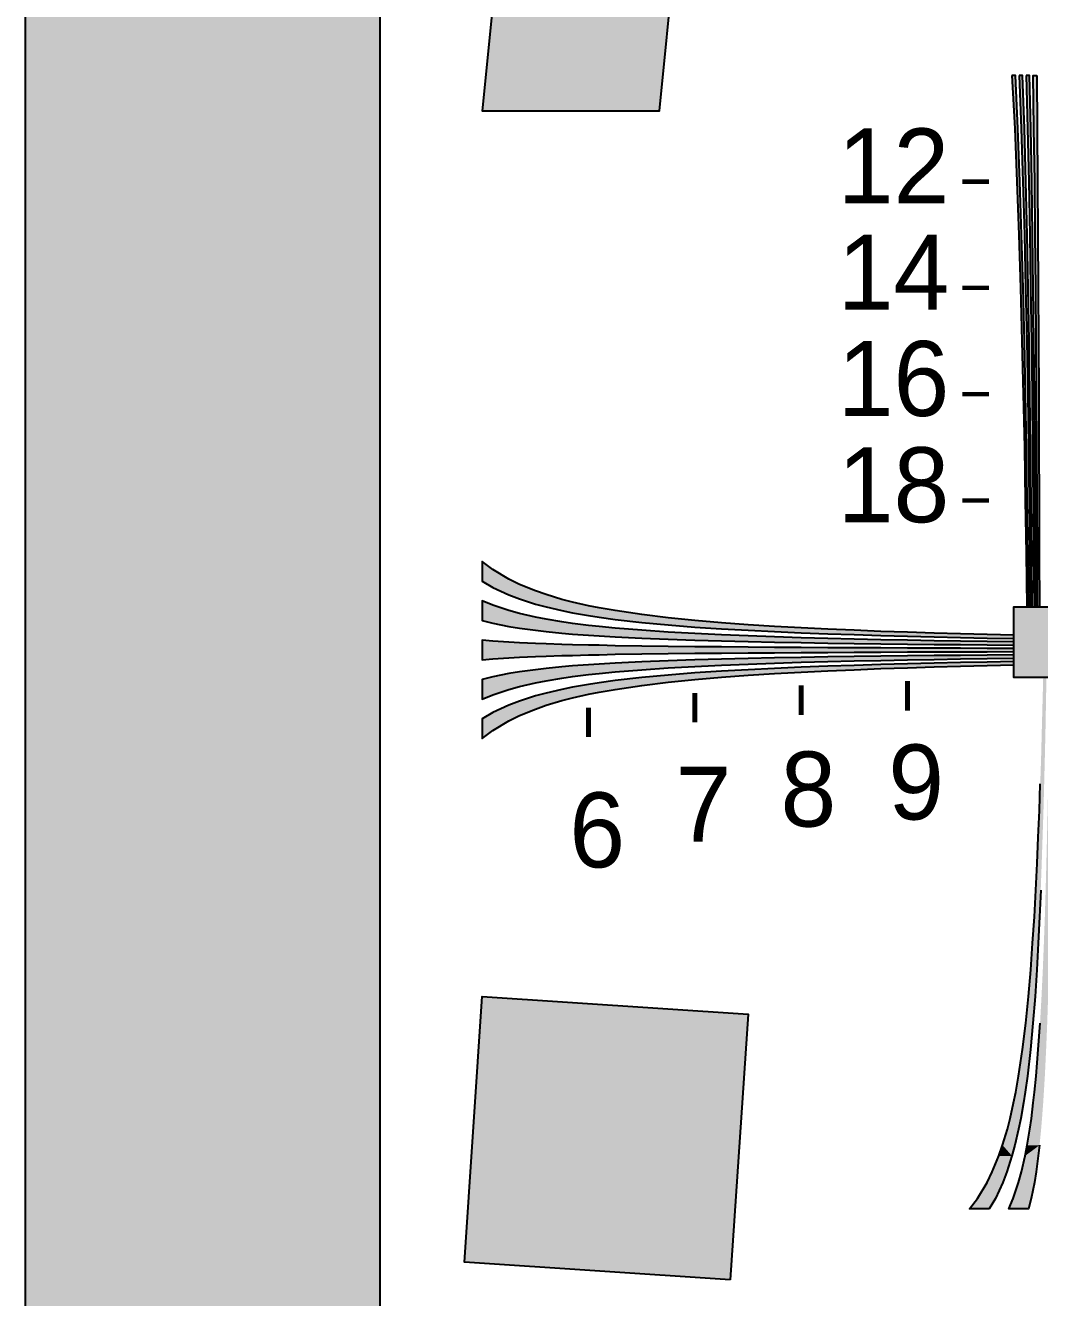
# Model space of a CAD drawing. Header units: millimetres. Extents: x 0 to 1582, y 0 to 984.
# Drawn here: x 0 to 228.9, y 156.2 to 443.5 of the extents above; entities that cross this region are included whole.
import ezdxf

# ---------------------------------------------------------------- set-up
doc = ezdxf.new("R2010")
doc.units = ezdxf.units.MM
for name, color, linetype in [('FRAME', 7, 'Continuous'), ('LABELS', 7, 'Continuous'), ('PERIPHERY', 7, 'Continuous'), ('SFR', 7, 'Continuous')]:
    doc.layers.add(name, color=color, linetype=linetype)

msp = doc.modelspace()

# ---------------------------------------------------------------- hatches: boundary and pattern name
at = {"layer": 'FRAME', "true_color": 0x000000}
h = msp.add_hatch(color=7, dxfattribs=at)
h.dxf.hatch_style = 1
h.paths.add_polyline_path([(0, 904.25), (80, 904.25), (80, 104.25), (0, 104.25), (0, 904.25)])
at = {"layer": 'PERIPHERY', "true_color": 0x000000}
h = msp.add_hatch(color=7, dxfattribs=at)
h.dxf.hatch_style = 1
h.paths.add_polyline_path([(222.7, 432.25), (223.32, 420.25), (223.84, 408.25), (224.26, 396.25), (224.64, 384.25), (224.96, 372.25), (225.26, 360.25), (225.5, 348.25), (225.72, 336.25), (225.92, 324.25), (226.1, 312.25), (226.5, 312.25), (226.34, 324.25), (226.16, 336.25), (225.98, 348.25), (225.76, 360.25), (225.5, 372.25), (225.22, 384.25), (224.88, 396.25), (224.5, 408.25), (224.04, 420.25), (223.5, 432.25), (222.7, 432.25)])
h = msp.add_hatch(color=7, dxfattribs=at)
h.dxf.hatch_style = 1
h.paths.add_polyline_path([(224.3, 432.25), (224.78, 420.25), (225.16, 408.25), (225.5, 396.25), (225.78, 384.25), (226.04, 372.25), (226.26, 360.25), (226.44, 348.25), (226.62, 336.25), (226.76, 324.25), (226.9, 312.25), (227.3, 312.25), (227.18, 324.25), (227.06, 336.25), (226.92, 348.25), (226.76, 360.25), (226.56, 372.25), (226.36, 384.25), (226.12, 396.25), (225.84, 408.25), (225.5, 420.25), (225.1, 432.25), (224.3, 432.25)])
h = msp.add_hatch(color=7, dxfattribs=at)
h.dxf.hatch_style = 1
h.paths.add_polyline_path([(225.9, 432.25), (226.22, 420.25), (226.5, 408.25), (226.74, 396.25), (226.92, 384.25), (227.1, 372.25), (227.26, 360.25), (227.38, 348.25), (227.5, 336.25), (227.6, 324.25), (227.7, 312.25), (228.1, 312.25), (228.02, 324.25), (227.94, 336.25), (227.86, 348.25), (227.76, 360.25), (227.64, 372.25), (227.5, 384.25), (227.34, 396.25), (227.16, 408.25), (226.96, 420.25), (226.7, 432.25), (225.9, 432.25)])
h = msp.add_hatch(color=7, dxfattribs=at)
h.dxf.hatch_style = 1
h.paths.add_polyline_path([(228.3, 432.25), (228.4, 420.25), (228.5, 408.25), (228.58, 396.25), (228.64, 384.25), (228.7, 372.25), (228.76, 360.25), (228.8, 348.25), (228.84, 336.25), (228.86, 324.25), (228.9, 312.25), (228.5, 312.25), (228.44, 324.25), (228.38, 336.25), (228.32, 348.25), (228.26, 360.25), (228.16, 372.25), (228.08, 384.25), (227.96, 396.25), (227.84, 408.25), (227.68, 420.25), (227.5, 432.25), (228.3, 432.25)])
h = msp.add_hatch(color=7, dxfattribs=at)
h.dxf.hatch_style = 1
h.paths.add_polyline_path([(103.12, 318.04), (105.52, 316.62), (109.12, 314.93), (111.52, 314.02), (115.12, 312.86), (117.52, 312.22), (121.12, 311.37), (123.52, 310.88), (127.12, 310.26), (129.52, 309.88), (133.12, 309.39), (139.12, 308.71), (145.12, 308.15), (151.12, 307.66), (157.12, 307.26), (163.12, 306.93), (169.12, 306.64), (175.12, 306.37), (181.12, 306.15), (187.12, 305.95), (193.12, 305.75), (199.12, 305.59), (205.12, 305.44), (211.12, 305.3), (217.12, 305.19), (223.12, 305.08), (223.12, 305.82), (217.12, 305.97), (211.12, 306.13), (205.12, 306.28), (199.12, 306.48), (193.12, 306.68), (187.12, 306.93), (181.12, 307.19), (175.12, 307.48), (169.12, 307.82), (163.12, 308.19), (157.12, 308.64), (151.12, 309.15), (145.12, 309.75), (139.12, 310.48), (133.12, 311.37), (129.52, 312.02), (127.12, 312.48), (123.52, 313.28), (121.12, 313.91), (117.52, 315), (115.12, 315.82), (111.52, 317.31), (109.12, 318.48), (105.52, 320.66), (103.12, 322.48), (103.12, 318.04), (103.12, 318.04)])
h = msp.add_hatch(color=7, dxfattribs=at)
h.dxf.hatch_style = 1
h.paths.add_polyline_path([(103.12, 309.15), (105.52, 308.55), (109.12, 307.82), (111.52, 307.42), (115.12, 306.93), (117.52, 306.66), (121.12, 306.28), (123.52, 306.08), (127.12, 305.82), (129.52, 305.66), (133.12, 305.44), (139.12, 305.15), (145.12, 304.9), (151.12, 304.7), (157.12, 304.53), (163.12, 304.39), (169.12, 304.26), (175.12, 304.15), (181.12, 304.06), (187.12, 303.97), (193.12, 303.88), (199.12, 303.82), (205.12, 303.75), (211.12, 303.7), (217.12, 303.64), (223.12, 303.59), (223.12, 304.33), (217.12, 304.41), (211.12, 304.5), (205.12, 304.59), (199.12, 304.7), (193.12, 304.81), (187.12, 304.95), (181.12, 305.1), (175.12, 305.26), (169.12, 305.44), (163.12, 305.66), (157.12, 305.9), (151.12, 306.19), (145.12, 306.53), (139.12, 306.93), (133.12, 307.42), (129.52, 307.77), (127.12, 308.04), (123.52, 308.48), (121.12, 308.84), (117.52, 309.44), (115.12, 309.88), (111.52, 310.7), (109.12, 311.37), (105.52, 312.59), (103.12, 313.59), (103.12, 309.15), (103.12, 309.15)])
h = msp.add_hatch(color=7, dxfattribs=at)
h.dxf.hatch_style = 1
h.paths.add_polyline_path([(239.12, 296.25), (223.12, 296.25), (223.12, 312.25), (239.12, 312.25), (239.12, 296.25)])
h = msp.add_hatch(color=7, dxfattribs=at)
h.dxf.hatch_style = 1
h.paths.add_polyline_path([(103.12, 300.26), (105.52, 300.46), (109.12, 300.71), (111.52, 300.84), (115.12, 300.99), (117.52, 301.11), (121.12, 301.22), (123.52, 301.28), (127.12, 301.37), (129.52, 301.42), (133.12, 301.51), (139.12, 301.6), (145.12, 301.68), (151.12, 301.75), (157.12, 301.79), (163.12, 301.84), (169.12, 301.88), (175.12, 301.93), (181.12, 301.95), (187.12, 302), (193.12, 302.02), (199.12, 302.04), (205.12, 302.06), (211.12, 302.08), (217.12, 302.1), (223.12, 302.11), (223.12, 302.86), (217.12, 302.86), (211.12, 302.88), (205.12, 302.9), (199.12, 302.93), (193.12, 302.95), (187.12, 302.97), (181.12, 303.01), (175.12, 303.04), (169.12, 303.08), (163.12, 303.13), (157.12, 303.17), (151.12, 303.22), (145.12, 303.28), (139.12, 303.37), (133.12, 303.46), (129.52, 303.55), (127.12, 303.59), (123.52, 303.68), (121.12, 303.75), (117.52, 303.88), (115.12, 303.97), (111.52, 304.13), (109.12, 304.26), (105.52, 304.5), (103.12, 304.7), (103.12, 300.26), (103.12, 300.26)])
h = msp.add_hatch(color=7, dxfattribs=at)
h.dxf.hatch_style = 1
h.paths.add_polyline_path([(103.12, 291.37), (105.52, 292.37), (109.12, 293.59), (111.52, 294.26), (115.12, 295.08), (117.52, 295.55), (121.12, 296.13), (123.52, 296.48), (127.12, 296.93), (129.52, 297.19), (133.12, 297.55), (139.12, 298.04), (145.12, 298.44), (151.12, 298.77), (157.12, 299.06), (163.12, 299.31), (169.12, 299.53), (175.12, 299.71), (181.12, 299.86), (187.12, 300.02), (193.12, 300.15), (199.12, 300.26), (205.12, 300.37), (211.12, 300.46), (217.12, 300.55), (223.12, 300.64), (223.12, 301.37), (217.12, 301.33), (211.12, 301.26), (205.12, 301.22), (199.12, 301.15), (193.12, 301.08), (187.12, 300.99), (181.12, 300.91), (175.12, 300.82), (169.12, 300.71), (163.12, 300.57), (157.12, 300.44), (151.12, 300.26), (145.12, 300.06), (139.12, 299.82), (133.12, 299.53), (129.52, 299.31), (127.12, 299.15), (123.52, 298.88), (121.12, 298.68), (117.52, 298.33), (115.12, 298.04), (111.52, 297.55), (109.12, 297.15), (105.52, 296.42), (103.12, 295.81), (103.12, 291.37), (103.12, 291.37)])
h = msp.add_hatch(color=7, dxfattribs=at)
h.dxf.hatch_style = 1
h.paths.add_polyline_path([(103.12, 282.48), (105.52, 284.3), (109.12, 286.48), (111.52, 287.66), (115.12, 289.15), (117.52, 289.99), (121.12, 291.06), (123.52, 291.68), (127.12, 292.48), (129.52, 292.95), (133.12, 293.59), (139.12, 294.48), (145.12, 295.22), (151.12, 295.82), (157.12, 296.33), (163.12, 296.77), (169.12, 297.15), (175.12, 297.48), (181.12, 297.77), (187.12, 298.04), (193.12, 298.28), (199.12, 298.48), (205.12, 298.68), (211.12, 298.84), (217.12, 298.99), (223.12, 299.15), (223.12, 299.88), (217.12, 299.77), (211.12, 299.66), (205.12, 299.53), (199.12, 299.37), (193.12, 299.22), (187.12, 299.02), (181.12, 298.81), (175.12, 298.59), (169.12, 298.33), (163.12, 298.04), (157.12, 297.7), (151.12, 297.3), (145.12, 296.81), (139.12, 296.26), (133.12, 295.57), (129.52, 295.08), (127.12, 294.7), (123.52, 294.08), (121.12, 293.59), (117.52, 292.77), (115.12, 292.1), (111.52, 290.95), (109.12, 290.04), (105.52, 288.35), (103.12, 286.93), (103.12, 282.48), (103.12, 282.48)])
h = msp.add_hatch(color=7, dxfattribs=at)
h.dxf.hatch_style = 1
h.paths.add_polyline_path([(213.09, 176.25), (214.91, 178.65), (217.09, 182.25), (218.27, 184.65), (219.76, 188.25), (220.6, 190.65), (221.67, 194.25), (222.29, 196.65), (223.09, 200.25), (223.56, 202.65), (224.2, 206.25), (225.09, 212.25), (225.82, 218.25), (226.42, 224.25), (226.93, 230.25), (227.38, 236.25), (227.76, 242.25), (228.09, 248.25), (228.38, 254.25), (228.64, 260.25), (228.89, 266.25), (229.09, 272.25), (229.29, 278.25), (229.44, 284.25), (229.6, 290.25), (229.76, 296.25), (230.49, 296.25), (230.38, 290.25), (230.27, 284.25), (230.13, 278.25), (229.98, 272.25), (229.82, 266.25), (229.62, 260.25), (229.42, 254.25), (229.2, 248.25), (228.93, 242.25), (228.64, 236.25), (228.31, 230.25), (227.91, 224.25), (227.42, 218.25), (226.87, 212.25), (226.18, 206.25), (225.69, 202.65), (225.31, 200.25), (224.69, 196.65), (224.2, 194.25), (223.38, 190.65), (222.71, 188.25), (221.56, 184.65), (220.64, 182.25), (218.96, 178.65), (217.53, 176.25), (213.09, 176.25)])
h = msp.add_hatch(color=7, dxfattribs=at)
h.dxf.hatch_style = 1
h.paths.add_polyline_path([(221.98, 176.25), (222.98, 178.65), (224.2, 182.25), (224.87, 184.65), (225.69, 188.25), (226.16, 190.65), (226.73, 194.25), (227.09, 196.65), (227.53, 200.25), (227.8, 202.65), (228.16, 206.25), (228.65, 212.25), (229.05, 218.25), (229.38, 224.25), (229.67, 230.25), (229.91, 236.25), (230.13, 242.25), (230.31, 248.25), (230.47, 254.25), (230.62, 260.25), (230.76, 266.25), (230.87, 272.25), (230.98, 278.25), (231.07, 284.25), (231.16, 290.25), (231.25, 296.25), (231.98, 296.25), (231.93, 290.25), (231.87, 284.25), (231.82, 278.25), (231.76, 272.25), (231.69, 266.25), (231.6, 260.25), (231.51, 254.25), (231.42, 248.25), (231.31, 242.25), (231.18, 236.25), (231.05, 230.25), (230.87, 224.25), (230.67, 218.25), (230.42, 212.25), (230.13, 206.25), (229.91, 202.65), (229.76, 200.25), (229.49, 196.65), (229.29, 194.25), (228.93, 190.65), (228.65, 188.25), (228.16, 184.65), (227.76, 182.25), (227.02, 178.65), (226.42, 176.25), (221.98, 176.25), (221.98, 176.25)])
at = {"layer": 'SFR', "true_color": 0x000000}
h = msp.add_hatch(color=7, dxfattribs=at)
h.dxf.hatch_style = 1
h.paths.add_polyline_path([(119.12, 584.25), (103.12, 424.25), (143.12, 424.25), (149.93, 492.37), (308.35, 476.53), (303.12, 424.25), (343.12, 424.25), (359.12, 584.25), (319.12, 584.25), (312.31, 516.13), (153.89, 531.97), (159.12, 584.25), (119.12, 584.25), (119.12, 584.25)])
h = msp.add_hatch(color=7, dxfattribs=at)
h.dxf.hatch_style = 1
h.paths.add_polyline_path([(159.12, 160.25), (99.12, 164.25), (103.12, 224.25), (163.12, 220.25), (159.12, 160.25)])

# ---------------------------------------------------------------- linework, layer by layer
at = {"layer": 'FRAME', "color": 250}
msp.add_lwpolyline([(0, 904.25), (80, 904.25), (80, 104.25), (0, 104.25), (0, 904.25)], close=True, dxfattribs=at)
at = {"layer": 'FRAME', "color": 250, "true_color": 0x000000}
for points in [[(0, 904.25), (0, 104.25), (80, 104.25)], [(80, 104.25), (80, 904.25), (0, 904.25)]]:
    msp.add_solid(points, dxfattribs=at)
at = {"layer": 'PERIPHERY', "color": 250}
for points in [[(222.7, 432.25), (223.32, 420.25), (223.84, 408.25), (224.26, 396.25), (224.64, 384.25), (224.96, 372.25), (225.26, 360.25), (225.5, 348.25), (225.72, 336.25), (225.92, 324.25), (226.1, 312.25), (226.5, 312.25), (226.34, 324.25), (226.16, 336.25), (225.98, 348.25), (225.76, 360.25), (225.5, 372.25), (225.22, 384.25), (224.88, 396.25), (224.5, 408.25), (224.04, 420.25), (223.5, 432.25), (222.7, 432.25)], [(224.3, 432.25), (224.78, 420.25), (225.16, 408.25), (225.5, 396.25), (225.78, 384.25), (226.04, 372.25), (226.26, 360.25), (226.44, 348.25), (226.62, 336.25), (226.76, 324.25), (226.9, 312.25), (227.3, 312.25), (227.18, 324.25), (227.06, 336.25), (226.92, 348.25), (226.76, 360.25), (226.56, 372.25), (226.36, 384.25), (226.12, 396.25), (225.84, 408.25), (225.5, 420.25), (225.1, 432.25), (224.3, 432.25)], [(225.9, 432.25), (226.22, 420.25), (226.5, 408.25), (226.74, 396.25), (226.92, 384.25), (227.1, 372.25), (227.26, 360.25), (227.38, 348.25), (227.5, 336.25), (227.6, 324.25), (227.7, 312.25), (228.1, 312.25), (228.02, 324.25), (227.94, 336.25), (227.86, 348.25), (227.76, 360.25), (227.64, 372.25), (227.5, 384.25), (227.34, 396.25), (227.16, 408.25), (226.96, 420.25), (226.7, 432.25), (225.9, 432.25)], [(228.3, 432.25), (228.4, 420.25), (228.5, 408.25), (228.58, 396.25), (228.64, 384.25), (228.7, 372.25), (228.76, 360.25), (228.8, 348.25), (228.84, 336.25), (228.86, 324.25), (228.9, 312.25), (228.5, 312.25), (228.44, 324.25), (228.38, 336.25), (228.32, 348.25), (228.26, 360.25), (228.16, 372.25), (228.08, 384.25), (227.96, 396.25), (227.84, 408.25), (227.68, 420.25), (227.5, 432.25), (228.3, 432.25)], [(103.12, 318.04), (105.52, 316.62), (109.12, 314.93), (111.52, 314.02), (115.12, 312.86), (117.52, 312.22), (121.12, 311.37), (123.52, 310.88), (127.12, 310.26), (129.52, 309.88), (133.12, 309.39), (139.12, 308.71), (145.12, 308.15), (151.12, 307.66), (157.12, 307.26), (163.12, 306.93), (169.12, 306.64), (175.12, 306.37), (181.12, 306.15), (187.12, 305.95), (193.12, 305.75), (199.12, 305.59), (205.12, 305.44), (211.12, 305.3), (217.12, 305.19), (223.12, 305.08), (223.12, 305.82), (217.12, 305.97), (211.12, 306.13), (205.12, 306.28), (199.12, 306.48), (193.12, 306.68), (187.12, 306.93), (181.12, 307.19), (175.12, 307.48), (169.12, 307.82), (163.12, 308.19), (157.12, 308.64), (151.12, 309.15), (145.12, 309.75), (139.12, 310.48), (133.12, 311.37), (129.52, 312.02), (127.12, 312.48), (123.52, 313.28), (121.12, 313.91), (117.52, 315), (115.12, 315.82), (111.52, 317.31), (109.12, 318.48), (105.52, 320.66), (103.12, 322.48), (103.12, 318.04), (103.12, 318.04)], [(103.12, 309.15), (105.52, 308.55), (109.12, 307.82), (111.52, 307.42), (115.12, 306.93), (117.52, 306.66), (121.12, 306.28), (123.52, 306.08), (127.12, 305.82), (129.52, 305.66), (133.12, 305.44), (139.12, 305.15), (145.12, 304.9), (151.12, 304.7), (157.12, 304.53), (163.12, 304.39), (169.12, 304.26), (175.12, 304.15), (181.12, 304.06), (187.12, 303.97), (193.12, 303.88), (199.12, 303.82), (205.12, 303.75), (211.12, 303.7), (217.12, 303.64), (223.12, 303.59), (223.12, 304.33), (217.12, 304.41), (211.12, 304.5), (205.12, 304.59), (199.12, 304.7), (193.12, 304.81), (187.12, 304.95), (181.12, 305.1), (175.12, 305.26), (169.12, 305.44), (163.12, 305.66), (157.12, 305.9), (151.12, 306.19), (145.12, 306.53), (139.12, 306.93), (133.12, 307.42), (129.52, 307.77), (127.12, 308.04), (123.52, 308.48), (121.12, 308.84), (117.52, 309.44), (115.12, 309.88), (111.52, 310.7), (109.12, 311.37), (105.52, 312.59), (103.12, 313.59), (103.12, 309.15), (103.12, 309.15)], [(239.12, 296.25), (223.12, 296.25), (223.12, 312.25), (239.12, 312.25), (239.12, 296.25)], [(103.12, 300.26), (105.52, 300.46), (109.12, 300.71), (111.52, 300.84), (115.12, 300.99), (117.52, 301.11), (121.12, 301.22), (123.52, 301.28), (127.12, 301.37), (129.52, 301.42), (133.12, 301.51), (139.12, 301.6), (145.12, 301.68), (151.12, 301.75), (157.12, 301.79), (163.12, 301.84), (169.12, 301.88), (175.12, 301.93), (181.12, 301.95), (187.12, 302), (193.12, 302.02), (199.12, 302.04), (205.12, 302.06), (211.12, 302.08), (217.12, 302.1), (223.12, 302.11), (223.12, 302.86), (217.12, 302.86), (211.12, 302.88), (205.12, 302.9), (199.12, 302.93), (193.12, 302.95), (187.12, 302.97), (181.12, 303.01), (175.12, 303.04), (169.12, 303.08), (163.12, 303.13), (157.12, 303.17), (151.12, 303.22), (145.12, 303.28), (139.12, 303.37), (133.12, 303.46), (129.52, 303.55), (127.12, 303.59), (123.52, 303.68), (121.12, 303.75), (117.52, 303.88), (115.12, 303.97), (111.52, 304.13), (109.12, 304.26), (105.52, 304.5), (103.12, 304.7), (103.12, 300.26), (103.12, 300.26)], [(103.12, 291.37), (105.52, 292.37), (109.12, 293.59), (111.52, 294.26), (115.12, 295.08), (117.52, 295.55), (121.12, 296.13), (123.52, 296.48), (127.12, 296.93), (129.52, 297.19), (133.12, 297.55), (139.12, 298.04), (145.12, 298.44), (151.12, 298.77), (157.12, 299.06), (163.12, 299.31), (169.12, 299.53), (175.12, 299.71), (181.12, 299.86), (187.12, 300.02), (193.12, 300.15), (199.12, 300.26), (205.12, 300.37), (211.12, 300.46), (217.12, 300.55), (223.12, 300.64), (223.12, 301.37), (217.12, 301.33), (211.12, 301.26), (205.12, 301.22), (199.12, 301.15), (193.12, 301.08), (187.12, 300.99), (181.12, 300.91), (175.12, 300.82), (169.12, 300.71), (163.12, 300.57), (157.12, 300.44), (151.12, 300.26), (145.12, 300.06), (139.12, 299.82), (133.12, 299.53), (129.52, 299.31), (127.12, 299.15), (123.52, 298.88), (121.12, 298.68), (117.52, 298.33), (115.12, 298.04), (111.52, 297.55), (109.12, 297.15), (105.52, 296.42), (103.12, 295.81), (103.12, 291.37), (103.12, 291.37)], [(103.12, 282.48), (105.52, 284.3), (109.12, 286.48), (111.52, 287.66), (115.12, 289.15), (117.52, 289.99), (121.12, 291.06), (123.52, 291.68), (127.12, 292.48), (129.52, 292.95), (133.12, 293.59), (139.12, 294.48), (145.12, 295.22), (151.12, 295.82), (157.12, 296.33), (163.12, 296.77), (169.12, 297.15), (175.12, 297.48), (181.12, 297.77), (187.12, 298.04), (193.12, 298.28), (199.12, 298.48), (205.12, 298.68), (211.12, 298.84), (217.12, 298.99), (223.12, 299.15), (223.12, 299.88), (217.12, 299.77), (211.12, 299.66), (205.12, 299.53), (199.12, 299.37), (193.12, 299.22), (187.12, 299.02), (181.12, 298.81), (175.12, 298.59), (169.12, 298.33), (163.12, 298.04), (157.12, 297.7), (151.12, 297.3), (145.12, 296.81), (139.12, 296.26), (133.12, 295.57), (129.52, 295.08), (127.12, 294.7), (123.52, 294.08), (121.12, 293.59), (117.52, 292.77), (115.12, 292.1), (111.52, 290.95), (109.12, 290.04), (105.52, 288.35), (103.12, 286.93), (103.12, 282.48), (103.12, 282.48)]]:
    msp.add_lwpolyline(points, close=True, dxfattribs=at)
at = {"layer": 'PERIPHERY', "color": 250, "lineweight": 35}
for points, const_width in [([(217.5, 408.25), (211.5, 408.25)], 1), ([(217.5, 384.25), (211.5, 384.25)], 1), ([(217.5, 360.25), (211.5, 360.25)], 1), ([(217.5, 336.25), (211.5, 336.25)], 1), ([(199.12, 288.81), (199.12, 295.48)], 1.11), ([(151.12, 286.14), (151.12, 292.81)], 1.11), ([(175.12, 287.81), (175.12, 294.48)], 1.11), ([(127.12, 282.81), (127.12, 289.48)], 1.11)]:
    msp.add_lwpolyline(points, dxfattribs=dict(at, const_width=const_width))
at = {"layer": 'PERIPHERY', "color": 250}
for points in [[(229.2, 248.25), (228.93, 242.25), (228.64, 236.25), (228.31, 230.25), (227.91, 224.25), (227.42, 218.25), (226.87, 212.25), (226.18, 206.25), (225.69, 202.65), (225.31, 200.25), (224.69, 196.65), (224.2, 194.25), (223.38, 190.65), (222.71, 188.25), (221.56, 184.65), (220.64, 182.25), (218.96, 178.65), (217.53, 176.25), (213.09, 176.25), (213.09, 176.25), (214.91, 178.65), (217.09, 182.25), (218.27, 184.65), (219.76, 188.25), (220.6, 190.65), (221.67, 194.25), (222.29, 196.65), (223.09, 200.25), (223.56, 202.65), (224.2, 206.25), (225.09, 212.25), (225.82, 218.25), (226.42, 224.25), (226.93, 230.25), (227.38, 236.25), (227.76, 242.25), (228.09, 248.25), (228.38, 254.25), (228.64, 260.25), (228.89, 266.25), (229.09, 272.25)], [(228.93, 190.65), (228.65, 188.25), (228.16, 184.65), (227.76, 182.25), (227.02, 178.65), (226.42, 176.25), (221.98, 176.25), (221.98, 176.25), (221.98, 176.25), (222.98, 178.65), (224.2, 182.25), (224.87, 184.65), (225.69, 188.25), (226.16, 190.65), (226.73, 194.25), (227.09, 196.65), (227.53, 200.25), (227.8, 202.65), (228.16, 206.25), (228.65, 212.25), (229.05, 218.25)]]:
    msp.add_lwpolyline(points, dxfattribs=at)
at = {"layer": 'PERIPHERY', "color": 250, "true_color": 0x000000}
for points in [[(223.5, 432.25), (222.7, 432.25), (223.32, 420.25)], [(223.5, 432.25), (223.32, 420.25), (223.84, 408.25)], [(223.5, 432.25), (223.84, 408.25), (224.26, 396.25)], [(223.5, 432.25), (224.26, 396.25), (224.64, 384.25)], [(223.5, 432.25), (224.64, 384.25), (224.96, 372.25)], [(223.5, 432.25), (224.96, 372.25), (225.26, 360.25)], [(223.5, 432.25), (225.26, 360.25), (226.5, 312.25)], [(223.5, 432.25), (226.5, 312.25), (226.34, 324.25)], [(223.5, 432.25), (226.34, 324.25), (226.16, 336.25)], [(223.5, 432.25), (226.16, 336.25), (225.98, 348.25)], [(223.5, 432.25), (225.98, 348.25), (225.76, 360.25)], [(223.5, 432.25), (225.76, 360.25), (225.5, 372.25)], [(223.5, 432.25), (225.5, 372.25), (225.22, 384.25)], [(223.5, 432.25), (225.22, 384.25), (224.88, 396.25)], [(223.5, 432.25), (224.88, 396.25), (224.5, 408.25)], [(224.5, 408.25), (224.04, 420.25), (223.5, 432.25)], [(225.1, 432.25), (224.3, 432.25), (224.78, 420.25)], [(225.1, 432.25), (224.78, 420.25), (225.16, 408.25)], [(225.1, 432.25), (225.16, 408.25), (225.5, 396.25)], [(225.1, 432.25), (225.5, 396.25), (225.78, 384.25)], [(225.1, 432.25), (225.78, 384.25), (226.04, 372.25)], [(225.1, 432.25), (226.04, 372.25), (226.26, 360.25)], [(225.1, 432.25), (226.26, 360.25), (227.3, 312.25)], [(225.1, 432.25), (227.3, 312.25), (227.18, 324.25)], [(225.1, 432.25), (227.18, 324.25), (227.06, 336.25)], [(225.1, 432.25), (227.06, 336.25), (226.92, 348.25)], [(225.1, 432.25), (226.92, 348.25), (226.76, 360.25)], [(225.1, 432.25), (226.76, 360.25), (226.56, 372.25)], [(225.1, 432.25), (226.56, 372.25), (226.36, 384.25)], [(225.1, 432.25), (226.36, 384.25), (226.12, 396.25)], [(225.1, 432.25), (226.12, 396.25), (225.84, 408.25)], [(225.84, 408.25), (225.5, 420.25), (225.1, 432.25)], [(226.7, 432.25), (225.9, 432.25), (226.22, 420.25)], [(226.7, 432.25), (226.22, 420.25), (226.5, 408.25)], [(226.7, 432.25), (226.5, 408.25), (226.74, 396.25)], [(226.7, 432.25), (226.74, 396.25), (226.92, 384.25)], [(226.7, 432.25), (226.92, 384.25), (227.1, 372.25)], [(226.7, 432.25), (227.1, 372.25), (227.26, 360.25)], [(226.7, 432.25), (227.26, 360.25), (227.38, 348.25)], [(226.7, 432.25), (227.38, 348.25), (227.5, 336.25)], [(226.7, 432.25), (227.5, 336.25), (227.6, 324.25)], [(226.7, 432.25), (227.6, 324.25), (227.7, 312.25)], [(226.7, 432.25), (227.7, 312.25), (228.1, 312.25)], [(226.7, 432.25), (228.1, 312.25), (228.02, 324.25)], [(226.7, 432.25), (228.02, 324.25), (227.94, 336.25)], [(226.7, 432.25), (227.94, 336.25), (227.86, 348.25)], [(226.7, 432.25), (227.86, 348.25), (227.76, 360.25)], [(226.7, 432.25), (227.76, 360.25), (227.64, 372.25)], [(226.7, 432.25), (227.64, 372.25), (227.5, 384.25)], [(226.7, 432.25), (227.5, 384.25), (227.34, 396.25)], [(226.7, 432.25), (227.34, 396.25), (227.16, 408.25)], [(227.16, 408.25), (226.96, 420.25), (226.7, 432.25)], [(228.3, 432.25), (227.5, 432.25), (227.68, 420.25)], [(228.3, 432.25), (227.68, 420.25), (227.84, 408.25)], [(228.3, 432.25), (227.84, 408.25), (227.96, 396.25)], [(228.3, 432.25), (227.96, 396.25), (228.08, 384.25)], [(228.3, 432.25), (228.08, 384.25), (228.16, 372.25)], [(228.3, 432.25), (228.16, 372.25), (228.26, 360.25)], [(228.3, 432.25), (228.26, 360.25), (228.32, 348.25)], [(228.3, 432.25), (228.32, 348.25), (228.38, 336.25)], [(228.3, 432.25), (228.38, 336.25), (228.44, 324.25)], [(228.3, 432.25), (228.44, 324.25), (228.5, 312.25)], [(228.3, 432.25), (228.5, 312.25), (228.9, 312.25)], [(228.3, 432.25), (228.9, 312.25), (228.86, 324.25)], [(228.3, 432.25), (228.86, 324.25), (228.84, 336.25)], [(228.3, 432.25), (228.84, 336.25), (228.8, 348.25)], [(228.3, 432.25), (228.8, 348.25), (228.76, 360.25)], [(228.3, 432.25), (228.76, 360.25), (228.7, 372.25)], [(228.3, 432.25), (228.7, 372.25), (228.64, 384.25)], [(228.3, 432.25), (228.64, 384.25), (228.58, 396.25)], [(228.58, 396.25), (228.4, 420.25), (228.3, 432.25)], [(228.58, 396.25), (228.5, 408.25), (228.4, 420.25)], [(225.26, 360.25), (225.5, 348.25), (226.5, 312.25)], [(226.26, 360.25), (226.44, 348.25), (226.62, 336.25)], [(226.26, 360.25), (226.62, 336.25), (227.3, 312.25)], [(225.5, 348.25), (225.72, 336.25), (226.5, 312.25)], [(225.72, 336.25), (225.92, 324.25), (226.5, 312.25)], [(226.62, 336.25), (226.76, 324.25), (227.3, 312.25)], [(105.52, 320.66), (103.12, 322.48), (103.12, 318.04)], [(225.92, 324.25), (226.1, 312.25), (226.5, 312.25)], [(226.76, 324.25), (226.9, 312.25), (227.3, 312.25)], [(109.12, 318.48), (105.52, 320.66), (103.12, 318.04)], [(111.52, 317.31), (109.12, 318.48), (103.12, 318.04)], [(103.12, 318.04), (105.52, 316.62), (109.12, 314.93)], [(103.12, 318.04), (109.12, 314.93), (111.52, 314.02)], [(103.12, 318.04), (111.52, 314.02), (115.12, 312.86)], [(103.12, 318.04), (115.12, 312.86), (117.52, 312.22)], [(103.12, 318.04), (117.52, 312.22), (121.12, 311.37)], [(103.12, 318.04), (121.12, 311.37), (123.52, 310.88)], [(103.12, 318.04), (123.52, 310.88), (127.12, 310.26)], [(103.12, 318.04), (127.12, 310.26), (129.52, 309.88)], [(103.12, 318.04), (129.52, 309.88), (133.12, 309.39)], [(103.12, 318.04), (133.12, 309.39), (139.12, 308.71)], [(103.12, 318.04), (139.12, 308.71), (145.12, 308.15)], [(103.12, 318.04), (145.12, 308.15), (123.52, 313.28)], [(103.12, 318.04), (123.52, 313.28), (121.12, 313.91)], [(103.12, 318.04), (121.12, 313.91), (117.52, 315)], [(103.12, 318.04), (117.52, 315), (115.12, 315.82)], [(103.12, 318.04), (115.12, 315.82), (111.52, 317.31)], [(105.52, 312.59), (103.12, 313.59), (103.12, 309.15)], [(145.12, 308.15), (127.12, 312.48), (123.52, 313.28)], [(109.12, 311.37), (105.52, 312.59), (103.12, 309.15)], [(111.52, 310.7), (109.12, 311.37), (103.12, 309.15)], [(115.12, 309.88), (111.52, 310.7), (103.12, 309.15)], [(145.12, 308.15), (129.52, 312.02), (127.12, 312.48)], [(145.12, 308.15), (133.12, 311.37), (129.52, 312.02)], [(145.12, 308.15), (139.12, 310.48), (133.12, 311.37)], [(145.12, 308.15), (145.12, 309.75), (139.12, 310.48)], [(239.12, 296.25), (239.12, 312.25), (223.12, 312.25)], [(223.12, 312.25), (223.12, 296.25), (239.12, 296.25)], [(117.52, 309.44), (115.12, 309.88), (103.12, 309.15)], [(121.12, 308.84), (117.52, 309.44), (103.12, 309.15)], [(103.12, 309.15), (105.52, 308.55), (109.12, 307.82)], [(103.12, 309.15), (109.12, 307.82), (111.52, 307.42)], [(103.12, 309.15), (111.52, 307.42), (115.12, 306.93)], [(103.12, 309.15), (115.12, 306.93), (117.52, 306.66)], [(103.12, 309.15), (117.52, 306.66), (121.12, 306.28)], [(103.12, 309.15), (121.12, 306.28), (123.52, 306.08)], [(103.12, 309.15), (123.52, 306.08), (127.12, 305.82)], [(103.12, 309.15), (127.12, 305.82), (129.52, 305.66)], [(103.12, 309.15), (129.52, 305.66), (133.12, 305.44)], [(103.12, 309.15), (133.12, 305.44), (139.12, 305.15)], [(103.12, 309.15), (139.12, 305.15), (145.12, 304.9)], [(103.12, 309.15), (145.12, 304.9), (151.12, 304.7)], [(103.12, 309.15), (151.12, 304.7), (157.12, 304.53)], [(103.12, 309.15), (157.12, 304.53), (163.12, 304.39)], [(103.12, 309.15), (163.12, 304.39), (169.12, 304.26)], [(103.12, 309.15), (169.12, 304.26), (175.12, 304.15)], [(103.12, 309.15), (175.12, 304.15), (181.12, 304.06)], [(103.12, 309.15), (181.12, 304.06), (145.12, 306.53)], [(103.12, 309.15), (145.12, 306.53), (139.12, 306.93)], [(103.12, 309.15), (139.12, 306.93), (133.12, 307.42)], [(103.12, 309.15), (133.12, 307.42), (129.52, 307.77)], [(103.12, 309.15), (129.52, 307.77), (127.12, 308.04)], [(103.12, 309.15), (127.12, 308.04), (123.52, 308.48)], [(103.12, 309.15), (123.52, 308.48), (121.12, 308.84)], [(145.12, 308.15), (151.12, 309.15), (145.12, 309.75)], [(145.12, 308.15), (157.12, 308.64), (151.12, 309.15)], [(145.12, 308.15), (163.12, 308.19), (157.12, 308.64)], [(145.12, 308.15), (169.12, 307.82), (163.12, 308.19)], [(145.12, 308.15), (151.12, 307.66), (157.12, 307.26)], [(145.12, 308.15), (157.12, 307.26), (163.12, 306.93)], [(145.12, 308.15), (163.12, 306.93), (169.12, 306.64)], [(145.12, 308.15), (169.12, 306.64), (175.12, 306.37)], [(145.12, 308.15), (175.12, 306.37), (181.12, 306.15)], [(145.12, 308.15), (181.12, 306.15), (187.12, 305.95)], [(145.12, 308.15), (187.12, 305.95), (193.12, 305.75)], [(145.12, 308.15), (193.12, 305.75), (199.12, 305.59)], [(145.12, 308.15), (199.12, 305.59), (205.12, 305.44)], [(145.12, 308.15), (205.12, 305.44), (211.12, 305.3)], [(145.12, 308.15), (211.12, 305.3), (217.12, 305.19)], [(145.12, 308.15), (217.12, 305.19), (223.12, 305.08)], [(145.12, 308.15), (223.12, 305.08), (205.12, 306.28)], [(145.12, 308.15), (205.12, 306.28), (199.12, 306.48)], [(145.12, 308.15), (199.12, 306.48), (193.12, 306.68)], [(145.12, 308.15), (193.12, 306.68), (187.12, 306.93)], [(145.12, 308.15), (187.12, 306.93), (181.12, 307.19)], [(145.12, 308.15), (181.12, 307.19), (175.12, 307.48)], [(145.12, 308.15), (175.12, 307.48), (169.12, 307.82)], [(103.12, 300.26), (105.52, 304.5), (103.12, 304.7)], [(181.12, 304.06), (151.12, 306.19), (145.12, 306.53)], [(181.12, 304.06), (157.12, 305.9), (151.12, 306.19)], [(181.12, 304.06), (163.12, 305.66), (157.12, 305.9)], [(181.12, 304.06), (169.12, 305.44), (163.12, 305.66)], [(181.12, 304.06), (175.12, 305.26), (169.12, 305.44)], [(181.12, 304.06), (181.12, 305.1), (175.12, 305.26)], [(181.12, 304.06), (187.12, 304.95), (181.12, 305.1)], [(181.12, 304.06), (193.12, 304.81), (187.12, 304.95)], [(181.12, 304.06), (199.12, 304.7), (193.12, 304.81)], [(181.12, 304.06), (205.12, 304.59), (199.12, 304.7)], [(181.12, 304.06), (211.12, 304.5), (205.12, 304.59)], [(223.12, 305.08), (211.12, 306.13), (205.12, 306.28)], [(223.12, 305.08), (217.12, 305.97), (211.12, 306.13)], [(223.12, 305.08), (223.12, 305.82), (217.12, 305.97)], [(103.12, 300.26), (109.12, 304.26), (105.52, 304.5)], [(103.12, 300.26), (111.52, 304.13), (109.12, 304.26)], [(103.12, 300.26), (115.12, 303.97), (111.52, 304.13)], [(103.12, 300.26), (117.52, 303.88), (115.12, 303.97)], [(103.12, 300.26), (121.12, 303.75), (117.52, 303.88)], [(103.12, 300.26), (123.52, 303.68), (121.12, 303.75)], [(103.12, 300.26), (127.12, 303.59), (123.52, 303.68)], [(103.12, 300.26), (129.52, 303.55), (127.12, 303.59)], [(103.12, 300.26), (133.12, 303.46), (129.52, 303.55)], [(103.12, 300.26), (139.12, 303.37), (133.12, 303.46)], [(103.12, 300.26), (105.52, 300.46), (139.12, 303.37)], [(105.52, 300.46), (145.12, 303.28), (139.12, 303.37)], [(105.52, 300.46), (109.12, 300.71), (145.12, 303.28)], [(109.12, 300.71), (151.12, 303.22), (145.12, 303.28)], [(109.12, 300.71), (111.52, 300.84), (151.12, 303.22)], [(111.52, 300.84), (157.12, 303.17), (151.12, 303.22)], [(111.52, 300.84), (117.52, 301.11), (157.12, 303.17)], [(117.52, 301.11), (163.12, 303.13), (157.12, 303.17)], [(117.52, 301.11), (169.12, 303.08), (163.12, 303.13)], [(117.52, 301.11), (175.12, 303.04), (169.12, 303.08)], [(117.52, 301.11), (121.12, 301.22), (175.12, 303.04)], [(121.12, 301.22), (181.12, 303.01), (175.12, 303.04)], [(121.12, 301.22), (123.52, 301.28), (181.12, 303.01)], [(123.52, 301.28), (187.12, 302.97), (181.12, 303.01)], [(123.52, 301.28), (127.12, 301.37), (187.12, 302.97)], [(127.12, 301.37), (193.12, 302.95), (187.12, 302.97)], [(127.12, 301.37), (133.12, 301.51), (193.12, 302.95)], [(133.12, 301.51), (199.12, 302.93), (193.12, 302.95)], [(133.12, 301.51), (205.12, 302.9), (199.12, 302.93)], [(133.12, 301.51), (211.12, 302.88), (205.12, 302.9)], [(133.12, 301.51), (217.12, 302.86), (211.12, 302.88)], [(133.12, 301.51), (139.12, 301.6), (223.12, 302.86)], [(133.12, 301.51), (223.12, 302.86), (217.12, 302.86)], [(139.12, 301.6), (145.12, 301.68), (223.12, 302.86)], [(145.12, 301.68), (151.12, 301.75), (223.12, 302.86)], [(151.12, 301.75), (157.12, 301.79), (223.12, 302.86)], [(157.12, 301.79), (163.12, 301.84), (223.12, 302.86)], [(163.12, 301.84), (169.12, 301.88), (223.12, 302.86)], [(169.12, 301.88), (175.12, 301.93), (223.12, 302.86)], [(175.12, 301.93), (187.12, 302), (223.12, 302.86)], [(175.12, 301.93), (181.12, 301.95), (187.12, 302)], [(181.12, 304.06), (217.12, 304.41), (211.12, 304.5)], [(181.12, 304.06), (223.12, 304.33), (217.12, 304.41)], [(181.12, 304.06), (223.12, 303.59), (223.12, 304.33)], [(181.12, 304.06), (187.12, 303.97), (199.12, 303.82)], [(181.12, 304.06), (199.12, 303.82), (205.12, 303.75)], [(181.12, 304.06), (205.12, 303.75), (211.12, 303.7)], [(181.12, 304.06), (211.12, 303.7), (217.12, 303.64)], [(181.12, 304.06), (217.12, 303.64), (223.12, 303.59)], [(187.12, 303.97), (193.12, 303.88), (199.12, 303.82)], [(187.12, 302), (199.12, 302.04), (223.12, 302.86)], [(187.12, 302), (193.12, 302.02), (199.12, 302.04)], [(199.12, 302.04), (211.12, 302.08), (223.12, 302.86)], [(199.12, 302.04), (205.12, 302.06), (211.12, 302.08)], [(211.12, 302.08), (217.12, 302.1), (223.12, 302.86)], [(217.12, 302.1), (223.12, 302.11), (223.12, 302.86)], [(105.52, 292.37), (109.12, 293.59), (123.52, 298.88)], [(105.52, 292.37), (123.52, 298.88), (121.12, 298.68)], [(109.12, 293.59), (111.52, 294.26), (129.52, 299.31)], [(109.12, 293.59), (129.52, 299.31), (127.12, 299.15)], [(109.12, 293.59), (127.12, 299.15), (123.52, 298.88)], [(111.52, 300.84), (115.12, 300.99), (117.52, 301.11)], [(111.52, 294.26), (115.12, 295.08), (133.12, 299.53)], [(111.52, 294.26), (133.12, 299.53), (129.52, 299.31)], [(115.12, 295.08), (117.52, 295.55), (139.12, 299.82)], [(115.12, 295.08), (139.12, 299.82), (133.12, 299.53)], [(117.52, 295.55), (121.12, 296.13), (145.12, 300.06)], [(117.52, 295.55), (145.12, 300.06), (139.12, 299.82)], [(121.12, 296.13), (123.52, 296.48), (145.12, 300.06)], [(123.52, 296.48), (127.12, 296.93), (151.12, 300.26)], [(123.52, 296.48), (151.12, 300.26), (145.12, 300.06)], [(127.12, 301.37), (129.52, 301.42), (133.12, 301.51)], [(127.12, 296.93), (129.52, 297.19), (157.12, 300.44)], [(127.12, 296.93), (157.12, 300.44), (151.12, 300.26)], [(129.52, 297.19), (133.12, 297.55), (163.12, 300.57)], [(129.52, 297.19), (163.12, 300.57), (157.12, 300.44)], [(133.12, 297.55), (139.12, 298.04), (169.12, 300.71)], [(133.12, 297.55), (169.12, 300.71), (163.12, 300.57)], [(139.12, 298.04), (145.12, 298.44), (181.12, 300.91)], [(139.12, 298.04), (181.12, 300.91), (175.12, 300.82)], [(139.12, 298.04), (175.12, 300.82), (169.12, 300.71)], [(145.12, 298.44), (151.12, 298.77), (187.12, 300.99)], [(145.12, 298.44), (187.12, 300.99), (181.12, 300.91)], [(151.12, 298.77), (157.12, 299.06), (199.12, 301.15)], [(151.12, 298.77), (199.12, 301.15), (193.12, 301.08)], [(151.12, 298.77), (193.12, 301.08), (187.12, 300.99)], [(151.12, 295.82), (157.12, 296.33), (187.12, 299.02)], [(151.12, 295.82), (187.12, 299.02), (181.12, 298.81)], [(151.12, 295.82), (181.12, 298.81), (175.12, 298.59)], [(157.12, 299.06), (163.12, 299.31), (205.12, 301.22)], [(157.12, 299.06), (205.12, 301.22), (199.12, 301.15)], [(157.12, 296.33), (163.12, 296.77), (193.12, 299.22)], [(157.12, 296.33), (193.12, 299.22), (187.12, 299.02)], [(163.12, 299.31), (169.12, 299.53), (217.12, 301.33)], [(163.12, 299.31), (217.12, 301.33), (211.12, 301.26)], [(163.12, 299.31), (211.12, 301.26), (205.12, 301.22)], [(163.12, 296.77), (169.12, 297.15), (205.12, 299.53)], [(163.12, 296.77), (205.12, 299.53), (199.12, 299.37)], [(163.12, 296.77), (199.12, 299.37), (193.12, 299.22)], [(169.12, 299.53), (175.12, 299.71), (223.12, 301.37)], [(169.12, 299.53), (223.12, 301.37), (217.12, 301.33)], [(169.12, 297.15), (175.12, 297.48), (211.12, 299.66)], [(169.12, 297.15), (211.12, 299.66), (205.12, 299.53)], [(175.12, 299.71), (181.12, 299.86), (223.12, 301.37)], [(175.12, 297.48), (181.12, 297.77), (223.12, 299.88)], [(175.12, 297.48), (223.12, 299.88), (217.12, 299.77)], [(175.12, 297.48), (217.12, 299.77), (211.12, 299.66)], [(181.12, 299.86), (187.12, 300.02), (223.12, 301.37)], [(181.12, 297.77), (187.12, 298.04), (223.12, 299.88)], [(187.12, 300.02), (193.12, 300.15), (223.12, 301.37)], [(187.12, 298.04), (193.12, 298.28), (223.12, 299.88)], [(193.12, 300.15), (199.12, 300.26), (223.12, 301.37)], [(193.12, 298.28), (199.12, 298.48), (223.12, 299.88)], [(199.12, 300.26), (205.12, 300.37), (223.12, 301.37)], [(199.12, 298.48), (205.12, 298.68), (223.12, 299.88)], [(205.12, 300.37), (223.12, 300.64), (223.12, 301.37)], [(205.12, 300.37), (211.12, 300.46), (223.12, 300.64)], [(205.12, 298.68), (211.12, 298.84), (223.12, 299.88)], [(211.12, 300.46), (217.12, 300.55), (223.12, 300.64)], [(211.12, 298.84), (217.12, 298.99), (223.12, 299.88)], [(217.12, 298.99), (223.12, 299.15), (223.12, 299.88)], [(103.12, 291.37), (105.52, 292.37), (117.52, 298.33)], [(103.12, 291.37), (117.52, 298.33), (115.12, 298.04)], [(103.12, 291.37), (115.12, 298.04), (111.52, 297.55)], [(103.12, 291.37), (111.52, 297.55), (109.12, 297.15)], [(103.12, 291.37), (109.12, 297.15), (105.52, 296.42)], [(103.12, 291.37), (105.52, 296.42), (103.12, 295.81)], [(105.52, 292.37), (121.12, 298.68), (117.52, 298.33)], [(121.12, 291.06), (123.52, 291.68), (139.12, 296.26)], [(121.12, 291.06), (139.12, 296.26), (133.12, 295.57)], [(123.52, 291.68), (127.12, 292.48), (145.12, 296.81)], [(123.52, 291.68), (145.12, 296.81), (139.12, 296.26)], [(127.12, 292.48), (129.52, 292.95), (151.12, 297.3)], [(127.12, 292.48), (151.12, 297.3), (145.12, 296.81)], [(129.52, 292.95), (133.12, 293.59), (151.12, 297.3)], [(133.12, 293.59), (139.12, 294.48), (163.12, 298.04)], [(133.12, 293.59), (163.12, 298.04), (157.12, 297.7)], [(133.12, 293.59), (157.12, 297.7), (151.12, 297.3)], [(139.12, 294.48), (145.12, 295.22), (169.12, 298.33)], [(139.12, 294.48), (169.12, 298.33), (163.12, 298.04)], [(145.12, 295.22), (151.12, 295.82), (175.12, 298.59)], [(145.12, 295.22), (175.12, 298.59), (169.12, 298.33)], [(109.12, 286.48), (111.52, 287.66), (123.52, 294.08)], [(109.12, 286.48), (123.52, 294.08), (121.12, 293.59)], [(109.12, 286.48), (121.12, 293.59), (117.52, 292.77)], [(111.52, 287.66), (115.12, 289.15), (127.12, 294.7)], [(111.52, 287.66), (127.12, 294.7), (123.52, 294.08)], [(115.12, 289.15), (117.52, 289.99), (133.12, 295.57)], [(115.12, 289.15), (133.12, 295.57), (129.52, 295.08)], [(115.12, 289.15), (129.52, 295.08), (127.12, 294.7)], [(117.52, 289.99), (121.12, 291.06), (133.12, 295.57)], [(103.12, 282.48), (105.52, 284.3), (115.12, 292.1)], [(103.12, 282.48), (115.12, 292.1), (111.52, 290.95)], [(103.12, 282.48), (111.52, 290.95), (109.12, 290.04)], [(105.52, 284.3), (109.12, 286.48), (117.52, 292.77)], [(105.52, 284.3), (117.52, 292.77), (115.12, 292.1)], [(103.12, 282.48), (109.12, 290.04), (105.52, 288.35)], [(103.12, 282.48), (105.52, 288.35), (103.12, 286.93)], [(229.2, 248.25), (229.09, 272.25), (228.89, 266.25)], [(229.2, 248.25), (228.89, 266.25), (228.64, 260.25)], [(229.2, 248.25), (228.64, 260.25), (228.38, 254.25)], [(229.2, 248.25), (228.38, 254.25), (228.09, 248.25)], [(222.71, 188.25), (228.93, 242.25), (229.2, 248.25)], [(222.71, 188.25), (229.2, 248.25), (225.82, 218.25)], [(229.2, 248.25), (226.42, 224.25), (225.82, 218.25)], [(229.2, 248.25), (226.93, 230.25), (226.42, 224.25)], [(229.2, 248.25), (227.38, 236.25), (226.93, 230.25)], [(229.2, 248.25), (227.76, 242.25), (227.38, 236.25)], [(229.2, 248.25), (228.09, 248.25), (227.76, 242.25)], [(222.71, 188.25), (228.64, 236.25), (228.93, 242.25)], [(222.71, 188.25), (228.31, 230.25), (228.64, 236.25)], [(222.71, 188.25), (227.91, 224.25), (228.31, 230.25)], [(222.71, 188.25), (227.42, 218.25), (227.91, 224.25)], [(222.71, 188.25), (226.87, 212.25), (227.42, 218.25)], [(222.71, 188.25), (225.82, 218.25), (225.09, 212.25)], [(228.93, 190.65), (229.05, 218.25), (228.65, 212.25)], [(222.71, 188.25), (226.18, 206.25), (226.87, 212.25)], [(222.71, 188.25), (225.09, 212.25), (224.2, 206.25)], [(228.93, 190.65), (228.65, 212.25), (228.16, 206.25)], [(222.71, 188.25), (225.69, 202.65), (226.18, 206.25)], [(222.71, 188.25), (224.2, 206.25), (223.56, 202.65)], [(228.93, 190.65), (228.16, 206.25), (227.8, 202.65)], [(222.71, 188.25), (225.31, 200.25), (225.69, 202.65)], [(222.71, 188.25), (223.56, 202.65), (223.09, 200.25)], [(228.93, 190.65), (227.8, 202.65), (227.53, 200.25)], [(222.71, 188.25), (223.09, 200.25), (222.29, 196.65)], [(222.71, 188.25), (224.69, 196.65), (225.31, 200.25)], [(228.93, 190.65), (227.53, 200.25), (227.09, 196.65)], [(222.71, 188.25), (222.29, 196.65), (221.67, 194.25)], [(222.71, 188.25), (224.2, 194.25), (224.69, 196.65)], [(228.93, 190.65), (227.09, 196.65), (226.73, 194.25)], [(222.71, 188.25), (221.67, 194.25), (220.6, 190.65)], [(222.71, 188.25), (223.38, 190.65), (224.2, 194.25)], [(228.93, 190.65), (226.73, 194.25), (226.16, 190.65)], [(222.71, 188.25), (220.6, 190.65), (219.76, 188.25)], [(221.98, 176.25), (228.65, 188.25), (228.93, 190.65)], [(228.93, 190.65), (222.98, 178.65), (221.98, 176.25)], [(228.93, 190.65), (224.2, 182.25), (222.98, 178.65)], [(228.93, 190.65), (224.87, 184.65), (224.2, 182.25)], [(228.93, 190.65), (225.69, 188.25), (224.87, 184.65)], [(228.93, 190.65), (226.16, 190.65), (225.69, 188.25)], [(213.09, 176.25), (221.56, 184.65), (222.71, 188.25)], [(222.71, 188.25), (214.91, 178.65), (213.09, 176.25)], [(222.71, 188.25), (217.09, 182.25), (214.91, 178.65)], [(222.71, 188.25), (218.27, 184.65), (217.09, 182.25)], [(222.71, 188.25), (219.76, 188.25), (218.27, 184.65)], [(221.98, 176.25), (228.16, 184.65), (228.65, 188.25)], [(213.09, 176.25), (220.64, 182.25), (221.56, 184.65)], [(221.98, 176.25), (227.76, 182.25), (228.16, 184.65)], [(213.09, 176.25), (218.96, 178.65), (220.64, 182.25)], [(221.98, 176.25), (227.02, 178.65), (227.76, 182.25)], [(213.09, 176.25), (217.53, 176.25), (218.96, 178.65)], [(221.98, 176.25), (226.42, 176.25), (227.02, 178.65)], [(221.98, 176.25), (221.98, 176.25), (226.42, 176.25)]]:
    msp.add_solid(points, dxfattribs=at)
at = {"layer": 'SFR', "color": 250}
for points in [[(119.12, 584.25), (103.12, 424.25), (143.12, 424.25), (149.93, 492.37), (308.35, 476.53), (303.12, 424.25), (343.12, 424.25), (359.12, 584.25), (319.12, 584.25), (312.31, 516.13), (153.89, 531.97), (159.12, 584.25), (119.12, 584.25), (119.12, 584.25)], [(159.12, 160.25), (99.12, 164.25), (103.12, 224.25), (163.12, 220.25), (159.12, 160.25)]]:
    msp.add_lwpolyline(points, close=True, dxfattribs=at)
at = {"layer": 'SFR', "color": 250, "true_color": 0x000000}
for points in [[(119.12, 584.25), (119.12, 584.25), (103.12, 424.25)], [(119.12, 584.25), (103.12, 424.25), (143.12, 424.25)], [(119.12, 584.25), (143.12, 424.25), (149.93, 492.37)], [(103.12, 224.25), (99.12, 164.25), (159.12, 160.25)], [(159.12, 160.25), (163.12, 220.25), (103.12, 224.25)]]:
    msp.add_solid(points, dxfattribs=at)

# ---------------------------------------------------------------- texts
at = {"layer": 'LABELS', "color": 250}
for s, height, p in [('12', 16.933, (183.37, 403.33)), ('14', 16.933, (183.37, 379.33)), ('16', 16.933, (183.37, 355.33)), ('18', 16.933, (183.37, 331.33)), ('8', 16.93, (170.45, 262.61)), ('9', 16.93, (194.78, 264.21)), ('7', 16.93, (146.78, 259.18)), ('6', 16.93, (122.78, 253.39))]:
    msp.add_text(s, height=height, dxfattribs=at).set_placement(p)

doc.saveas('drawing.dxf')
